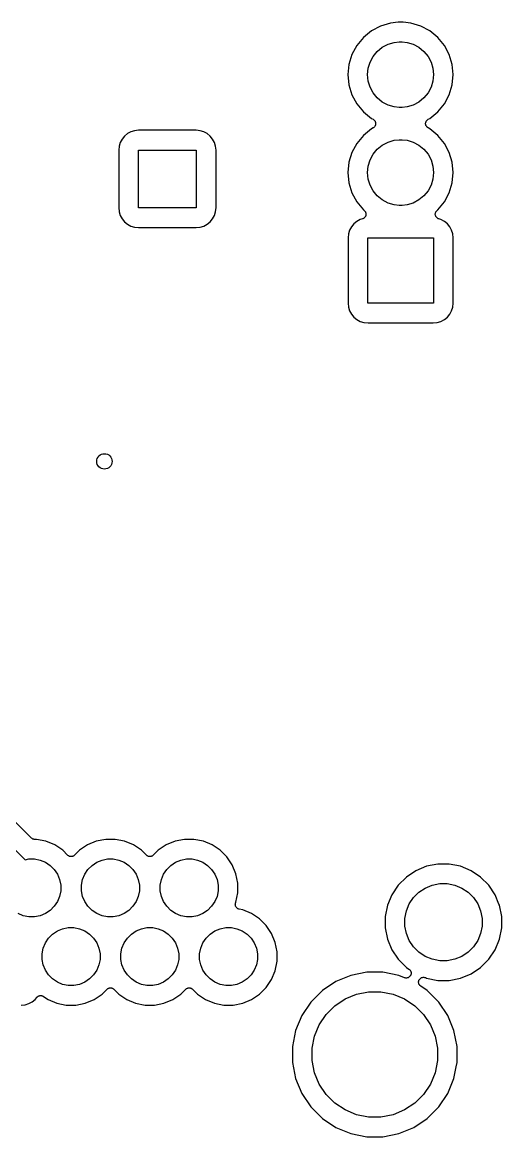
# Model space of a CAD drawing. Extents: x 1.72 to 9.76, y -6.3 to -1.2.
# Drawn here: x 3.734 to 4.223, y -3.509 to -2.371 of the extents above; entities that cross this region are included whole.
import ezdxf

# ---------------------------------------------------------------- set-up
doc = ezdxf.new("R2010")
doc.units = 0
doc.header["$MEASUREMENT"] = 0
doc.layers.add('BLACK', color=7, linetype='CONTINUOUS')

msp = doc.modelspace()

# ---------------------------------------------------------------- linework, layer by layer
at = {"layer": 'BLACK', "linetype": 'CONTINUOUS'}
for p, q in [((4.09944, -2.37467), (4.09015, -2.37963)), ((4.10952, -2.37161), (4.09944, -2.37467)), ((4.11737, -2.37084), (4.10952, -2.37161)), ((4.12263, -2.37084), (4.11737, -2.37084)), ((4.13048, -2.37161), (4.12263, -2.37084)), ((4.14056, -2.37467), (4.13048, -2.37161)), ((4.14985, -2.37963), (4.14056, -2.37467)), ((4.08201, -2.38631), (4.07533, -2.39445)), ((4.09015, -2.37963), (4.08201, -2.38631)), ((4.15799, -2.38631), (4.14985, -2.37963)), ((4.16466, -2.39444), (4.15799, -2.38631)), ((4.07533, -2.39445), (4.07037, -2.40374)), ((4.09204, -2.40562), (4.09622, -2.40052)), ((4.09622, -2.40052), (4.10132, -2.39634)), ((4.10132, -2.39634), (4.10713, -2.39323)), ((4.10713, -2.39323), (4.11344, -2.39132)), ((4.11344, -2.39132), (4.11836, -2.39084)), ((4.11836, -2.39084), (4.12164, -2.39084)), ((4.12164, -2.39084), (4.12656, -2.39132)), ((4.12656, -2.39132), (4.13287, -2.39323)), ((4.13287, -2.39323), (4.13868, -2.39634)), ((4.13868, -2.39634), (4.14378, -2.40052)), ((4.14378, -2.40052), (4.14796, -2.40562)), ((4.16467, -2.39445), (4.16466, -2.39444)), ((4.16466, -2.39444), (4.16466, -2.39444)), ((4.16963, -2.40374), (4.16467, -2.39445)), ((4.07037, -2.40374), (4.06731, -2.41382)), ((4.08702, -2.41774), (4.08893, -2.41143)), ((4.08893, -2.41143), (4.09204, -2.40562)), ((4.14796, -2.40562), (4.15107, -2.41143)), ((4.15107, -2.41143), (4.15298, -2.41774)), ((4.17269, -2.41382), (4.16963, -2.40374)), ((4.06731, -2.41382), (4.06628, -2.4243)), ((4.08637, -2.4243), (4.08702, -2.41774)), ((4.15298, -2.41774), (4.15363, -2.4243)), ((4.17372, -2.4243), (4.17269, -2.41382)), ((4.06628, -2.4243), (4.06731, -2.43478)), ((4.06731, -2.43478), (4.07037, -2.44486)), ((4.08702, -2.43086), (4.08637, -2.4243)), ((4.08893, -2.43717), (4.08702, -2.43086)), ((4.15298, -2.43086), (4.15107, -2.43717)), ((4.15363, -2.4243), (4.15298, -2.43086)), ((4.16963, -2.44486), (4.17269, -2.43478)), ((4.17269, -2.43478), (4.17372, -2.4243)), ((4.07037, -2.44486), (4.07533, -2.45415)), ((4.09204, -2.44298), (4.08893, -2.43717)), ((4.09622, -2.44808), (4.09204, -2.44298)), ((4.14796, -2.44298), (4.14378, -2.44808)), ((4.15107, -2.43717), (4.14796, -2.44298)), ((4.16467, -2.45415), (4.16963, -2.44486)), ((4.07533, -2.45415), (4.08201, -2.46229)), ((4.10132, -2.45226), (4.09622, -2.44808)), ((4.10713, -2.45537), (4.10132, -2.45226)), ((4.11344, -2.45728), (4.10713, -2.45537)), ((4.11836, -2.45776), (4.11344, -2.45728)), ((4.12164, -2.45776), (4.11836, -2.45776)), ((4.12656, -2.45728), (4.12164, -2.45776)), ((4.13287, -2.45537), (4.12656, -2.45728)), ((4.13868, -2.45226), (4.13287, -2.45537)), ((4.14378, -2.44808), (4.13868, -2.45226)), ((4.15799, -2.46229), (4.16467, -2.45415)), ((4.08201, -2.46229), (4.09015, -2.46897)), ((4.09015, -2.46897), (4.09188, -2.46989)), ((4.14812, -2.46989), (4.14985, -2.46897)), ((4.14985, -2.46897), (4.15799, -2.46229)), ((4.09015, -2.47963), (4.08201, -2.48631)), ((4.09188, -2.47871), (4.09015, -2.47963)), ((4.09188, -2.46989), (4.09192, -2.46991)), ((4.09227, -2.47845), (4.09188, -2.47871)), ((4.09192, -2.46991), (4.09192, -2.46991)), ((4.09192, -2.46991), (4.09192, -2.46991)), ((4.09192, -2.46991), (4.09194, -2.46992)), ((4.09194, -2.46992), (4.09233, -2.47019)), ((4.09267, -2.47818), (4.09227, -2.47845)), ((4.09233, -2.47019), (4.09272, -2.47046)), ((4.09268, -2.47817), (4.09267, -2.47818)), ((4.09269, -2.47817), (4.09268, -2.47817)), ((4.09303, -2.47783), (4.09269, -2.47817)), ((4.09272, -2.47046), (4.09273, -2.47047)), ((4.09273, -2.47047), (4.09274, -2.47048)), ((4.09274, -2.47048), (4.09308, -2.47082)), ((4.09336, -2.4775), (4.09303, -2.47783)), ((4.09308, -2.47082), (4.09341, -2.47116)), ((4.09337, -2.47749), (4.09336, -2.4775)), ((4.09338, -2.47748), (4.09337, -2.47749)), ((4.09365, -2.47708), (4.09338, -2.47748)), ((4.09341, -2.47116), (4.09342, -2.47117)), ((4.09342, -2.47117), (4.09342, -2.47118)), ((4.09342, -2.47118), (4.09368, -2.47157)), ((4.09391, -2.47669), (4.09365, -2.47708)), ((4.09368, -2.47157), (4.09395, -2.47197)), ((4.09392, -2.47668), (4.09391, -2.47669)), ((4.09411, -2.47623), (4.09392, -2.47667)), ((4.09392, -2.47667), (4.09392, -2.47668)), ((4.09395, -2.47197), (4.09395, -2.47198)), ((4.09395, -2.47198), (4.09396, -2.47199)), ((4.09396, -2.47199), (4.09413, -2.47243)), ((4.09429, -2.47579), (4.09411, -2.47623)), ((4.09413, -2.47243), (4.09431, -2.47288)), ((4.0943, -2.47577), (4.09429, -2.47578)), ((4.09429, -2.47578), (4.09429, -2.47579)), ((4.09439, -2.4753), (4.0943, -2.47577)), ((4.09431, -2.47288), (4.09431, -2.47289)), ((4.09431, -2.47289), (4.09432, -2.4729)), ((4.09432, -2.4729), (4.09441, -2.47337)), ((4.09449, -2.47483), (4.09439, -2.4753)), ((4.09441, -2.47337), (4.0945, -2.47384)), ((4.0945, -2.47433), (4.09449, -2.47481)), ((4.09449, -2.47481), (4.09449, -2.47482)), ((4.09449, -2.47482), (4.09449, -2.47483)), ((4.0945, -2.47384), (4.0945, -2.47385)), ((4.0945, -2.47385), (4.0945, -2.47386)), ((4.0945, -2.47386), (4.0945, -2.47433)), ((4.1455, -2.47427), (4.14551, -2.47379)), ((4.1455, -2.47474), (4.1455, -2.47427)), ((4.1455, -2.47475), (4.1455, -2.47474)), ((4.1455, -2.47476), (4.1455, -2.47475)), ((4.14559, -2.47523), (4.1455, -2.47476)), ((4.14551, -2.47377), (4.14561, -2.4733)), ((4.14551, -2.47378), (4.14551, -2.47377)), ((4.14551, -2.47379), (4.14551, -2.47378)), ((4.14568, -2.4757), (4.14559, -2.47523)), ((4.14561, -2.4733), (4.1457, -2.47283)), ((4.14569, -2.47571), (4.14568, -2.4757)), ((4.14569, -2.47572), (4.14569, -2.47571)), ((4.14587, -2.47616), (4.14569, -2.47572)), ((4.1457, -2.47283), (4.14571, -2.47282)), ((4.14571, -2.47281), (4.14589, -2.47237)), ((4.14571, -2.47282), (4.14571, -2.47281)), ((4.14604, -2.47661), (4.14587, -2.47616)), ((4.14589, -2.47237), (4.14608, -2.47193)), ((4.14605, -2.47662), (4.14604, -2.47661)), ((4.14605, -2.47663), (4.14605, -2.47662)), ((4.14632, -2.47702), (4.14605, -2.47663)), ((4.14608, -2.47192), (4.14609, -2.47191)), ((4.14608, -2.47193), (4.14608, -2.47192)), ((4.14609, -2.47191), (4.14635, -2.47152)), ((4.14658, -2.47742), (4.14632, -2.47702)), ((4.14635, -2.47152), (4.14662, -2.47112)), ((4.14658, -2.47743), (4.14658, -2.47742)), ((4.14659, -2.47744), (4.14658, -2.47743)), ((4.14692, -2.47778), (4.14659, -2.47744)), ((4.14662, -2.47112), (4.14663, -2.47111)), ((4.14663, -2.47111), (4.14664, -2.4711)), ((4.14664, -2.4711), (4.14698, -2.47077)), ((4.14726, -2.47812), (4.14692, -2.47778)), ((4.14698, -2.47077), (4.14731, -2.47043)), ((4.14727, -2.47813), (4.14726, -2.47812)), ((4.14728, -2.47814), (4.14727, -2.47813)), ((4.14766, -2.4784), (4.14728, -2.47814)), ((4.14731, -2.47043), (4.14732, -2.47043)), ((4.14732, -2.47043), (4.14733, -2.47042)), ((4.14733, -2.47042), (4.14773, -2.47015)), ((4.14806, -2.47868), (4.14766, -2.4784)), ((4.14773, -2.47015), (4.14812, -2.46989)), ((4.14808, -2.47869), (4.14806, -2.47868)), ((4.14812, -2.47871), (4.14808, -2.47869)), ((4.14808, -2.47869), (4.14808, -2.47869)), ((4.14808, -2.47869), (4.14808, -2.47869)), ((4.14985, -2.47963), (4.14812, -2.47871)), ((4.15799, -2.48631), (4.14985, -2.47963)), ((3.83576, -2.49011), (3.83391, -2.49358)), ((3.83826, -2.48706), (3.83576, -2.49011)), ((3.84131, -2.48456), (3.83826, -2.48706)), ((3.84478, -2.48271), (3.84131, -2.48456)), ((3.84855, -2.48156), (3.84478, -2.48271)), ((3.85272, -2.48115), (3.84855, -2.48156)), ((3.91128, -2.48115), (3.85272, -2.48115)), ((3.91545, -2.48156), (3.91128, -2.48115)), ((3.91922, -2.48271), (3.91545, -2.48156)), ((3.92269, -2.48456), (3.91922, -2.48271)), ((3.92574, -2.48706), (3.92269, -2.48456)), ((3.92824, -2.49011), (3.92574, -2.48706)), ((3.93009, -2.49358), (3.92824, -2.49011)), ((4.08201, -2.48631), (4.07533, -2.49445)), ((4.10713, -2.49323), (4.11344, -2.49132)), ((4.11344, -2.49132), (4.11836, -2.49084)), ((4.11836, -2.49084), (4.12164, -2.49084)), ((4.12164, -2.49084), (4.12656, -2.49132)), ((4.12656, -2.49132), (4.13287, -2.49323)), ((4.16467, -2.49445), (4.15799, -2.48631)), ((3.83276, -2.49735), (3.83235, -2.50152)), ((3.83235, -2.50152), (3.83235, -2.56008)), ((3.83391, -2.49358), (3.83276, -2.49735)), ((3.85247, -2.56033), (3.85247, -2.50127)), ((3.85247, -2.50127), (3.91153, -2.50127)), ((3.91153, -2.50127), (3.91153, -2.56033)), ((3.93124, -2.49735), (3.93009, -2.49358)), ((3.93165, -2.50152), (3.93124, -2.49735)), ((3.93165, -2.56008), (3.93165, -2.50152)), ((4.07533, -2.49445), (4.07037, -2.50374)), ((4.09204, -2.50562), (4.09622, -2.50052)), ((4.09622, -2.50052), (4.10132, -2.49634)), ((4.10132, -2.49634), (4.10713, -2.49323)), ((4.13287, -2.49323), (4.13868, -2.49634)), ((4.13868, -2.49634), (4.14378, -2.50052)), ((4.14378, -2.50052), (4.14796, -2.50562)), ((4.16963, -2.50374), (4.16467, -2.49445)), ((4.06731, -2.51382), (4.06628, -2.5243)), ((4.07037, -2.50374), (4.06731, -2.51382)), ((4.08702, -2.51774), (4.08893, -2.51143)), ((4.08893, -2.51143), (4.09204, -2.50562)), ((4.14796, -2.50562), (4.15107, -2.51143)), ((4.15107, -2.51143), (4.15298, -2.51774)), ((4.17269, -2.51382), (4.16963, -2.50374)), ((4.17372, -2.5243), (4.17269, -2.51382)), ((4.06628, -2.5243), (4.06731, -2.53478)), ((4.08637, -2.5243), (4.08702, -2.51774)), ((4.08702, -2.53086), (4.08637, -2.5243)), ((4.15298, -2.51774), (4.15363, -2.5243)), ((4.15363, -2.5243), (4.15298, -2.53086)), ((4.17269, -2.53478), (4.17372, -2.5243)), ((4.06731, -2.53478), (4.07037, -2.54486)), ((4.08893, -2.53717), (4.08702, -2.53086)), ((4.09204, -2.54298), (4.08893, -2.53717)), ((4.15107, -2.53717), (4.14796, -2.54298)), ((4.15298, -2.53086), (4.15107, -2.53717)), ((4.16963, -2.54486), (4.17269, -2.53478)), ((4.07037, -2.54486), (4.07533, -2.55415)), ((4.09622, -2.54808), (4.09204, -2.54298)), ((4.10132, -2.55226), (4.09622, -2.54808)), ((4.14378, -2.54808), (4.13868, -2.55226)), ((4.14796, -2.54298), (4.14378, -2.54808)), ((4.16467, -2.55415), (4.16963, -2.54486)), ((3.83235, -2.56008), (3.83276, -2.56425)), ((3.91153, -2.56033), (3.85247, -2.56033)), ((3.93124, -2.56425), (3.93165, -2.56008)), ((4.07533, -2.55415), (4.08201, -2.56229)), ((4.10713, -2.55537), (4.10132, -2.55226)), ((4.11344, -2.55728), (4.10713, -2.55537)), ((4.11836, -2.55776), (4.11344, -2.55728)), ((4.12164, -2.55776), (4.11836, -2.55776)), ((4.12656, -2.55728), (4.12164, -2.55776)), ((4.13287, -2.55537), (4.12656, -2.55728)), ((4.13868, -2.55226), (4.13287, -2.55537)), ((4.15799, -2.56229), (4.16467, -2.55415)), ((3.83276, -2.56425), (3.83391, -2.56802)), ((3.83391, -2.56802), (3.83576, -2.57149)), ((3.83576, -2.57149), (3.83826, -2.57454)), ((3.92574, -2.57454), (3.92824, -2.57149)), ((3.92824, -2.57149), (3.93009, -2.56802)), ((3.93009, -2.56802), (3.93124, -2.56425)), ((4.08108, -2.57159), (4.07884, -2.57227)), ((4.08153, -2.57141), (4.08108, -2.57159)), ((4.08197, -2.57123), (4.08153, -2.57141)), ((4.08198, -2.57122), (4.08197, -2.57123)), ((4.08199, -2.57122), (4.08198, -2.57122)), ((4.08238, -2.57095), (4.08199, -2.57122)), ((4.08201, -2.56229), (4.08281, -2.56294)), ((4.08278, -2.57069), (4.08238, -2.57095)), ((4.08279, -2.57068), (4.08278, -2.57069)), ((4.0828, -2.57067), (4.08279, -2.57068)), ((4.08314, -2.57034), (4.0828, -2.57067)), ((4.08281, -2.56294), (4.08284, -2.56297)), ((4.08284, -2.56297), (4.08284, -2.56297)), ((4.08284, -2.56297), (4.08284, -2.56297)), ((4.08284, -2.56297), (4.08286, -2.56298)), ((4.08286, -2.56298), (4.08319, -2.56333)), ((4.08348, -2.57), (4.08314, -2.57034)), ((4.08319, -2.56333), (4.08353, -2.56367)), ((4.08349, -2.56999), (4.08348, -2.56999)), ((4.08348, -2.56999), (4.08348, -2.57)), ((4.08376, -2.56959), (4.08349, -2.56999)), ((4.08353, -2.56367), (4.08353, -2.56368)), ((4.08353, -2.56368), (4.08354, -2.56368)), ((4.08354, -2.56368), (4.0838, -2.56409)), ((4.08402, -2.5692), (4.08376, -2.56959)), ((4.0838, -2.56409), (4.08406, -2.56448)), ((4.08403, -2.56919), (4.08402, -2.5692)), ((4.08422, -2.56873), (4.08403, -2.56918)), ((4.08403, -2.56918), (4.08403, -2.56919)), ((4.08406, -2.56448), (4.08407, -2.56449)), ((4.08407, -2.56449), (4.08407, -2.5645)), ((4.08407, -2.5645), (4.08425, -2.56494)), ((4.08441, -2.5683), (4.08422, -2.56873)), ((4.08425, -2.56494), (4.08443, -2.56539)), ((4.08451, -2.5678), (4.08441, -2.56828)), ((4.08441, -2.56828), (4.08441, -2.56829)), ((4.08441, -2.56829), (4.08441, -2.5683)), ((4.08443, -2.56539), (4.08443, -2.5654)), ((4.08443, -2.5654), (4.08443, -2.56541)), ((4.08443, -2.56541), (4.08452, -2.56587)), ((4.0846, -2.56734), (4.08451, -2.5678)), ((4.08452, -2.56587), (4.08461, -2.56634)), ((4.08461, -2.56732), (4.0846, -2.56733)), ((4.0846, -2.56733), (4.0846, -2.56734)), ((4.08461, -2.56634), (4.08461, -2.56636)), ((4.08461, -2.56636), (4.08461, -2.56637)), ((4.08461, -2.56637), (4.08461, -2.56684)), ((4.08461, -2.56684), (4.08461, -2.56732)), ((4.15539, -2.56628), (4.15549, -2.56581)), ((4.15539, -2.56629), (4.15539, -2.56628)), ((4.15539, -2.5663), (4.15539, -2.56629)), ((4.15539, -2.56678), (4.15539, -2.5663)), ((4.15539, -2.56725), (4.15539, -2.56678)), ((4.15539, -2.56726), (4.15539, -2.56725)), ((4.15539, -2.56727), (4.15539, -2.56726)), ((4.15548, -2.56774), (4.15539, -2.56727)), ((4.15557, -2.56821), (4.15548, -2.56774)), ((4.15549, -2.56581), (4.15559, -2.56534)), ((4.15557, -2.56822), (4.15557, -2.56821)), ((4.15557, -2.56823), (4.15557, -2.56822)), ((4.15575, -2.56867), (4.15557, -2.56823)), ((4.15559, -2.56532), (4.15578, -2.56488)), ((4.15559, -2.56533), (4.15559, -2.56532)), ((4.15559, -2.56534), (4.15559, -2.56533)), ((4.15593, -2.56911), (4.15575, -2.56867)), ((4.15578, -2.56488), (4.15596, -2.56444)), ((4.15594, -2.56912), (4.15593, -2.56911)), ((4.15594, -2.56913), (4.15594, -2.56912)), ((4.1562, -2.56953), (4.15594, -2.56913)), ((4.15596, -2.56444), (4.15597, -2.56443)), ((4.15597, -2.56442), (4.15624, -2.56402)), ((4.15597, -2.56443), (4.15597, -2.56442)), ((4.15647, -2.56993), (4.1562, -2.56953)), ((4.15624, -2.56402), (4.1565, -2.56363)), ((4.15647, -2.56994), (4.15647, -2.56993)), ((4.15648, -2.56995), (4.15647, -2.56994)), ((4.15681, -2.57028), (4.15648, -2.56995)), ((4.1565, -2.56363), (4.15651, -2.56362)), ((4.15651, -2.56362), (4.15652, -2.56361)), ((4.15652, -2.56361), (4.15686, -2.56327)), ((4.15715, -2.57063), (4.15681, -2.57028)), ((4.15686, -2.56327), (4.15719, -2.56294)), ((4.15716, -2.57064), (4.15715, -2.57063)), ((4.15755, -2.57091), (4.15716, -2.57064)), ((4.15716, -2.57064), (4.15716, -2.57064)), ((4.15719, -2.56294), (4.15799, -2.56229)), ((4.15795, -2.57118), (4.15755, -2.57091)), ((4.15796, -2.57119), (4.15795, -2.57118)), ((4.15797, -2.57119), (4.15796, -2.57119)), ((4.1584, -2.57138), (4.15797, -2.57119)), ((4.15885, -2.57157), (4.1584, -2.57138)), ((4.15887, -2.57157), (4.15885, -2.57157)), ((4.15892, -2.57159), (4.15887, -2.57157)), ((4.15887, -2.57157), (4.15887, -2.57157)), ((4.15887, -2.57157), (4.15887, -2.57157)), ((4.16116, -2.57227), (4.15892, -2.57159)), ((3.83826, -2.57454), (3.84131, -2.57704)), ((3.84131, -2.57704), (3.84478, -2.57889)), ((3.84478, -2.57889), (3.84855, -2.58004)), ((3.84855, -2.58004), (3.85272, -2.58045)), ((3.85272, -2.58045), (3.91128, -2.58045)), ((3.91128, -2.58045), (3.91545, -2.58004)), ((3.91545, -2.58004), (3.91922, -2.57889)), ((3.91922, -2.57889), (3.92269, -2.57704)), ((3.92269, -2.57704), (3.92574, -2.57454)), ((4.06983, -2.57967), (4.06797, -2.58314)), ((4.07232, -2.57662), (4.06983, -2.57967)), ((4.07537, -2.57413), (4.07232, -2.57662)), ((4.07884, -2.57227), (4.07537, -2.57413)), ((4.16463, -2.57413), (4.16116, -2.57227)), ((4.16768, -2.57662), (4.16463, -2.57413)), ((4.17017, -2.57967), (4.16768, -2.57662)), ((4.17203, -2.58314), (4.17017, -2.57967)), ((4.06682, -2.58691), (4.06641, -2.59108)), ((4.06641, -2.59108), (4.06641, -2.65752)), ((4.06797, -2.58314), (4.06682, -2.58691)), ((4.08654, -2.65776), (4.08654, -2.59084)), ((4.08654, -2.59084), (4.15346, -2.59084)), ((4.15346, -2.59084), (4.15346, -2.65776)), ((4.17318, -2.58691), (4.17203, -2.58314)), ((4.17359, -2.59108), (4.17318, -2.58691)), ((4.17359, -2.65752), (4.17359, -2.59108)), ((4.06641, -2.65752), (4.06682, -2.66169)), ((4.06682, -2.66169), (4.06797, -2.66546)), ((4.15346, -2.65776), (4.08654, -2.65776)), ((4.17203, -2.66546), (4.17318, -2.66169)), ((4.17318, -2.66169), (4.17359, -2.65752)), ((4.06797, -2.66546), (4.06983, -2.66893)), ((4.06983, -2.66893), (4.07232, -2.67198)), ((4.07232, -2.67198), (4.07537, -2.67447)), ((4.16463, -2.67447), (4.16768, -2.67198)), ((4.16768, -2.67198), (4.17017, -2.66893)), ((4.17017, -2.66893), (4.17203, -2.66546)), ((4.07537, -2.67447), (4.07884, -2.67633)), ((4.07884, -2.67633), (4.08261, -2.67748)), ((4.08261, -2.67748), (4.08678, -2.67789)), ((4.08678, -2.67789), (4.15322, -2.67789)), ((4.15322, -2.67789), (4.15739, -2.67748)), ((4.15739, -2.67748), (4.16116, -2.67633)), ((4.16116, -2.67633), (4.16463, -2.67447)), ((3.74322, -3.20373), (3.66693, -3.12744)), ((3.65192, -3.14071), (3.73712, -3.22592)), ((3.74358, -3.20402), (3.74322, -3.20373)), ((3.74393, -3.20432), (3.74358, -3.20402)), ((3.74395, -3.20433), (3.74393, -3.20432)), ((3.74397, -3.20435), (3.74395, -3.20433)), ((3.74438, -3.20457), (3.74397, -3.20435)), ((3.74479, -3.20479), (3.74438, -3.20457)), ((3.74481, -3.2048), (3.74479, -3.20479)), ((3.74483, -3.20481), (3.74481, -3.2048)), ((3.74528, -3.20494), (3.74483, -3.20481)), ((3.74572, -3.20508), (3.74528, -3.20494)), ((3.74574, -3.20509), (3.74572, -3.20508)), ((3.74577, -3.2051), (3.74574, -3.20509)), ((3.74623, -3.20514), (3.74577, -3.2051)), ((3.74669, -3.20519), (3.74623, -3.20514)), ((3.74674, -3.20519), (3.74669, -3.20519)), ((3.74676, -3.20519), (3.74674, -3.20519)), ((3.74674, -3.20519), (3.74674, -3.20519)), ((3.74674, -3.20519), (3.74674, -3.20519)), ((3.74854, -3.20519), (3.74676, -3.20519)), ((3.7581, -3.2071), (3.74854, -3.20519)), ((3.76712, -3.21083), (3.7581, -3.2071)), ((3.80953, -3.2071), (3.80051, -3.21083)), ((3.81909, -3.20519), (3.80953, -3.2071)), ((3.82885, -3.20519), (3.81909, -3.20519)), ((3.83842, -3.2071), (3.82885, -3.20519)), ((3.84743, -3.21083), (3.83842, -3.2071)), ((3.88984, -3.2071), (3.88083, -3.21083)), ((3.89941, -3.20519), (3.88984, -3.2071)), ((3.90917, -3.20519), (3.89941, -3.20519)), ((3.91873, -3.2071), (3.90917, -3.20519)), ((3.92775, -3.21083), (3.91873, -3.2071)), ((3.77523, -3.21625), (3.76712, -3.21083)), ((3.78028, -3.2213), (3.77523, -3.21625)), ((3.7924, -3.21625), (3.78735, -3.2213)), ((3.80051, -3.21083), (3.7924, -3.21625)), ((3.85554, -3.21625), (3.84743, -3.21083)), ((3.86059, -3.2213), (3.85554, -3.21625)), ((3.87272, -3.21625), (3.86767, -3.2213)), ((3.88083, -3.21083), (3.87272, -3.21625)), ((3.93586, -3.21625), (3.92775, -3.21083)), ((3.94276, -3.22315), (3.93586, -3.21625)), ((3.73712, -3.22592), (3.74075, -3.22519)), ((3.74075, -3.22519), (3.74657, -3.22519)), ((3.74657, -3.22519), (3.75227, -3.22633)), ((3.75227, -3.22633), (3.75764, -3.22855)), ((3.75764, -3.22855), (3.76248, -3.23179)), ((3.78064, -3.2216), (3.78028, -3.2213)), ((3.781, -3.2219), (3.78064, -3.2216)), ((3.78102, -3.22191), (3.781, -3.2219)), ((3.78103, -3.22192), (3.78102, -3.22191)), ((3.78145, -3.22214), (3.78103, -3.22192)), ((3.78186, -3.22237), (3.78145, -3.22214)), ((3.78188, -3.22237), (3.78186, -3.22237)), ((3.78189, -3.22238), (3.78188, -3.22237)), ((3.78234, -3.22252), (3.78189, -3.22238)), ((3.78279, -3.22266), (3.78234, -3.22252)), ((3.78281, -3.22266), (3.78279, -3.22266)), ((3.78283, -3.22267), (3.78281, -3.22266)), ((3.78329, -3.22271), (3.78283, -3.22267)), ((3.78376, -3.22276), (3.78329, -3.22271)), ((3.78378, -3.22276), (3.78376, -3.22276)), ((3.7838, -3.22277), (3.78378, -3.22276)), ((3.78426, -3.22272), (3.7838, -3.22277)), ((3.78473, -3.22268), (3.78426, -3.22272)), ((3.78475, -3.22267), (3.78473, -3.22268)), ((3.78477, -3.22267), (3.78475, -3.22267)), ((3.78522, -3.22254), (3.78477, -3.22267)), ((3.78567, -3.22241), (3.78522, -3.22254)), ((3.78569, -3.2224), (3.78567, -3.22241)), ((3.7857, -3.22239), (3.78569, -3.2224)), ((3.78612, -3.22218), (3.7857, -3.22239)), ((3.78654, -3.22196), (3.78612, -3.22218)), ((3.78655, -3.22195), (3.78654, -3.22196)), ((3.78657, -3.22194), (3.78655, -3.22195)), ((3.78693, -3.22165), (3.78657, -3.22194)), ((3.7873, -3.22135), (3.78693, -3.22165)), ((3.78733, -3.22133), (3.7873, -3.22135)), ((3.78735, -3.2213), (3.78733, -3.22132)), ((3.78733, -3.22132), (3.78733, -3.22133)), ((3.78733, -3.22133), (3.78733, -3.22133)), ((3.80515, -3.23179), (3.80999, -3.22855)), ((3.80999, -3.22855), (3.81536, -3.22633)), ((3.81536, -3.22633), (3.82106, -3.22519)), ((3.82106, -3.22519), (3.82688, -3.22519)), ((3.82688, -3.22519), (3.83259, -3.22633)), ((3.83259, -3.22633), (3.83796, -3.22855)), ((3.83796, -3.22855), (3.8428, -3.23179)), ((3.86096, -3.2216), (3.86059, -3.2213)), ((3.86132, -3.2219), (3.86096, -3.2216)), ((3.86133, -3.22191), (3.86132, -3.2219)), ((3.86135, -3.22192), (3.86133, -3.22191)), ((3.86176, -3.22214), (3.86135, -3.22192)), ((3.86218, -3.22237), (3.86176, -3.22214)), ((3.86219, -3.22237), (3.86218, -3.22237)), ((3.86221, -3.22238), (3.86219, -3.22237)), ((3.86266, -3.22252), (3.86221, -3.22238)), ((3.86311, -3.22266), (3.86266, -3.22252)), ((3.86312, -3.22266), (3.86311, -3.22266)), ((3.86314, -3.22267), (3.86312, -3.22266)), ((3.86361, -3.22271), (3.86314, -3.22267)), ((3.86408, -3.22276), (3.86361, -3.22271)), ((3.8641, -3.22276), (3.86408, -3.22276)), ((3.86411, -3.22277), (3.8641, -3.22276)), ((3.86458, -3.22272), (3.86411, -3.22277)), ((3.86505, -3.22268), (3.86458, -3.22272)), ((3.86507, -3.22267), (3.86505, -3.22268)), ((3.86508, -3.22267), (3.86507, -3.22267)), ((3.86553, -3.22254), (3.86508, -3.22267)), ((3.86599, -3.22241), (3.86553, -3.22254)), ((3.866, -3.2224), (3.86599, -3.22241)), ((3.86602, -3.22239), (3.866, -3.2224)), ((3.86643, -3.22218), (3.86602, -3.22239)), ((3.86685, -3.22196), (3.86643, -3.22218)), ((3.86687, -3.22195), (3.86685, -3.22196)), ((3.86688, -3.22194), (3.86687, -3.22195)), ((3.86725, -3.22165), (3.86688, -3.22194)), ((3.86762, -3.22135), (3.86725, -3.22165)), ((3.86764, -3.22133), (3.86762, -3.22135)), ((3.86767, -3.2213), (3.86764, -3.22132)), ((3.86764, -3.22132), (3.86764, -3.22133)), ((3.86764, -3.22133), (3.86764, -3.22133)), ((3.88546, -3.23179), (3.8903, -3.22855)), ((3.8903, -3.22855), (3.89567, -3.22633)), ((3.89567, -3.22633), (3.90138, -3.22519)), ((3.90138, -3.22519), (3.9072, -3.22519)), ((3.9072, -3.22519), (3.9129, -3.22633)), ((3.9129, -3.22633), (3.91827, -3.22855)), ((3.91827, -3.22855), (3.92311, -3.23179)), ((3.94818, -3.23126), (3.94276, -3.22315)), ((3.95191, -3.24027), (3.94818, -3.23126)), ((4.15789, -3.23039), (4.14642, -3.23267)), ((4.16958, -3.23039), (4.15789, -3.23039)), ((4.18105, -3.23267), (4.16958, -3.23039)), ((3.76248, -3.23179), (3.76659, -3.2359)), ((3.76659, -3.2359), (3.76982, -3.24073)), ((3.76982, -3.24073), (3.77205, -3.24611)), ((3.79558, -3.24611), (3.79781, -3.24073)), ((3.79781, -3.24073), (3.80104, -3.2359)), ((3.80104, -3.2359), (3.80515, -3.23179)), ((3.8428, -3.23179), (3.84691, -3.2359)), ((3.84691, -3.2359), (3.85014, -3.24073)), ((3.85014, -3.24073), (3.85237, -3.24611)), ((3.87589, -3.24611), (3.87812, -3.24073)), ((3.87812, -3.24073), (3.88135, -3.2359)), ((3.88135, -3.2359), (3.88546, -3.23179)), ((3.92311, -3.23179), (3.92722, -3.2359)), ((3.92722, -3.2359), (3.93045, -3.24073)), ((3.93045, -3.24073), (3.93268, -3.24611)), ((3.95381, -3.24984), (3.95191, -3.24027)), ((4.13561, -3.23715), (4.12589, -3.24364)), ((4.14642, -3.23267), (4.13561, -3.23715)), ((4.19186, -3.23715), (4.18105, -3.23267)), ((4.20158, -3.24364), (4.19186, -3.23715)), ((3.77205, -3.24611), (3.77319, -3.25181)), ((3.77319, -3.25181), (3.77319, -3.25763)), ((3.79444, -3.25181), (3.79558, -3.24611)), ((3.79444, -3.25763), (3.79444, -3.25181)), ((3.85237, -3.24611), (3.8535, -3.25181)), ((3.8535, -3.25181), (3.8535, -3.25763)), ((3.87476, -3.25181), (3.87589, -3.24611)), ((3.87476, -3.25763), (3.87476, -3.25181)), ((3.93268, -3.24611), (3.93381, -3.25181)), ((3.93381, -3.25181), (3.93381, -3.25763)), ((3.95381, -3.2596), (3.95381, -3.24984)), ((4.11762, -3.25191), (4.11112, -3.26164)), ((4.12589, -3.24364), (4.11762, -3.25191)), ((4.14509, -3.25487), (4.15225, -3.2519)), ((4.15225, -3.2519), (4.15986, -3.25039)), ((4.15986, -3.25039), (4.16761, -3.25039)), ((4.16761, -3.25039), (4.17522, -3.2519)), ((4.17522, -3.2519), (4.18238, -3.25487)), ((4.20985, -3.25191), (4.20158, -3.24364)), ((4.21635, -3.26164), (4.20985, -3.25191)), ((3.77205, -3.26333), (3.76982, -3.26871)), ((3.77319, -3.25763), (3.77205, -3.26333)), ((3.79558, -3.26333), (3.79444, -3.25763)), ((3.79781, -3.26871), (3.79558, -3.26333)), ((3.85237, -3.26333), (3.85014, -3.26871)), ((3.8535, -3.25763), (3.85237, -3.26333)), ((3.87589, -3.26333), (3.87476, -3.25763)), ((3.87812, -3.26871), (3.87589, -3.26333)), ((3.93268, -3.26333), (3.93045, -3.26871)), ((3.93381, -3.25763), (3.93268, -3.26333)), ((3.95191, -3.26917), (3.95381, -3.2596)), ((4.11112, -3.26164), (4.10665, -3.27244)), ((4.12885, -3.27111), (4.13316, -3.26466)), ((4.13316, -3.26466), (4.13864, -3.25918)), ((4.13864, -3.25918), (4.14509, -3.25487)), ((4.18238, -3.25487), (4.18883, -3.25918)), ((4.18883, -3.25918), (4.19432, -3.26466)), ((4.19432, -3.26466), (4.19863, -3.27111)), ((4.22031, -3.2712), (4.21635, -3.26164)), ((3.76659, -3.27354), (3.76248, -3.27766)), ((3.76982, -3.26871), (3.76659, -3.27354)), ((3.80104, -3.27354), (3.79781, -3.26871)), ((3.80515, -3.27766), (3.80104, -3.27354)), ((3.84691, -3.27354), (3.8428, -3.27766)), ((3.85014, -3.26871), (3.84691, -3.27354)), ((3.88135, -3.27354), (3.87812, -3.26871)), ((3.88546, -3.27766), (3.88135, -3.27354)), ((3.92722, -3.27354), (3.92311, -3.27766)), ((3.93045, -3.26871), (3.92722, -3.27354)), ((3.95133, -3.27153), (3.95138, -3.27106)), ((3.95133, -3.27154), (3.95133, -3.27153)), ((3.95133, -3.27156), (3.95133, -3.27154)), ((3.95137, -3.27203), (3.95133, -3.27156)), ((3.95142, -3.2725), (3.95137, -3.27203)), ((3.95138, -3.27106), (3.95143, -3.27059)), ((3.95142, -3.27252), (3.95142, -3.2725)), ((3.95142, -3.27253), (3.95142, -3.27252)), ((3.95156, -3.27298), (3.95142, -3.27253)), ((3.95143, -3.27056), (3.95157, -3.27011)), ((3.95143, -3.27057), (3.95143, -3.27056)), ((3.95143, -3.27059), (3.95143, -3.27057)), ((3.95169, -3.27344), (3.95156, -3.27298)), ((3.95157, -3.27011), (3.95171, -3.26965)), ((3.9517, -3.27345), (3.95169, -3.27344)), ((3.9517, -3.27347), (3.9517, -3.27345)), ((3.95192, -3.27388), (3.9517, -3.27347)), ((3.95171, -3.26965), (3.95191, -3.26917)), ((3.95214, -3.2743), (3.95192, -3.27388)), ((3.95215, -3.27431), (3.95214, -3.2743)), ((3.95216, -3.27433), (3.95215, -3.27431)), ((3.95246, -3.2747), (3.95216, -3.27433)), ((3.95275, -3.27506), (3.95246, -3.2747)), ((3.95277, -3.27507), (3.95275, -3.27506)), ((3.95278, -3.27509), (3.95277, -3.27507)), ((3.95314, -3.27539), (3.95278, -3.27509)), ((3.9535, -3.27569), (3.95314, -3.27539)), ((3.95351, -3.2757), (3.9535, -3.27569)), ((3.95353, -3.27571), (3.95351, -3.2757)), ((3.95394, -3.27593), (3.95353, -3.27571)), ((3.95436, -3.27616), (3.95394, -3.27593)), ((3.95437, -3.27617), (3.95436, -3.27616)), ((3.95438, -3.27617), (3.95437, -3.27617)), ((3.95483, -3.27631), (3.95438, -3.27617)), ((3.95529, -3.27646), (3.95483, -3.27631)), ((3.95531, -3.27646), (3.95529, -3.27646)), ((3.95532, -3.27646), (3.95531, -3.27646)), ((3.95535, -3.27647), (3.95532, -3.27646)), ((3.95532, -3.27646), (3.95532, -3.27646)), ((3.95889, -3.27718), (3.95535, -3.27647)), ((3.9679, -3.28091), (3.95889, -3.27718)), ((4.10665, -3.27244), (4.10437, -3.28391)), ((4.12588, -3.27828), (4.12885, -3.27111)), ((4.19863, -3.27111), (4.20159, -3.27828)), ((4.22082, -3.27244), (4.22031, -3.2712)), ((4.22031, -3.2712), (4.22031, -3.2712)), ((4.22311, -3.28391), (4.22082, -3.27244)), ((3.73504, -3.28311), (3.72967, -3.28089)), ((3.74075, -3.28425), (3.73504, -3.28311)), ((3.74657, -3.28425), (3.74075, -3.28425)), ((3.75227, -3.28311), (3.74657, -3.28425)), ((3.75764, -3.28089), (3.75227, -3.28311)), ((3.76248, -3.27766), (3.75764, -3.28089)), ((3.80999, -3.28089), (3.80515, -3.27766)), ((3.81536, -3.28311), (3.80999, -3.28089)), ((3.82106, -3.28425), (3.81536, -3.28311)), ((3.82688, -3.28425), (3.82106, -3.28425)), ((3.83259, -3.28311), (3.82688, -3.28425)), ((3.83796, -3.28089), (3.83259, -3.28311)), ((3.8428, -3.27766), (3.83796, -3.28089)), ((3.8903, -3.28089), (3.88546, -3.27766)), ((3.89567, -3.28311), (3.8903, -3.28089)), ((3.90138, -3.28425), (3.89567, -3.28311)), ((3.9072, -3.28425), (3.90138, -3.28425)), ((3.9129, -3.28311), (3.9072, -3.28425)), ((3.91827, -3.28089), (3.9129, -3.28311)), ((3.92311, -3.27766), (3.91827, -3.28089)), ((3.97602, -3.28633), (3.9679, -3.28091)), ((3.98292, -3.29323), (3.97602, -3.28633)), ((4.10437, -3.28391), (4.10437, -3.29561)), ((4.12437, -3.28588), (4.12588, -3.27828)), ((4.12437, -3.29364), (4.12437, -3.28588)), ((4.20159, -3.27828), (4.20311, -3.28588)), ((4.20311, -3.28588), (4.20311, -3.29364)), ((4.22311, -3.29561), (4.22311, -3.28391)), ((3.76499, -3.30186), (3.76983, -3.29863)), ((3.76983, -3.29863), (3.7752, -3.29641)), ((3.7752, -3.29641), (3.78091, -3.29527)), ((3.78091, -3.29527), (3.78672, -3.29527)), ((3.78672, -3.29527), (3.79243, -3.29641)), ((3.79243, -3.29641), (3.7978, -3.29863)), ((3.7978, -3.29863), (3.80264, -3.30186)), ((3.84531, -3.30186), (3.85014, -3.29863)), ((3.85014, -3.29863), (3.85552, -3.29641)), ((3.85552, -3.29641), (3.86122, -3.29527)), ((3.86122, -3.29527), (3.86704, -3.29527)), ((3.86704, -3.29527), (3.87274, -3.29641)), ((3.87274, -3.29641), (3.87812, -3.29863)), ((3.87812, -3.29863), (3.88295, -3.30186)), ((3.92562, -3.30186), (3.93046, -3.29863)), ((3.93046, -3.29863), (3.93583, -3.29641)), ((3.93583, -3.29641), (3.94154, -3.29527)), ((3.94154, -3.29527), (3.94735, -3.29527)), ((3.94735, -3.29527), (3.95306, -3.29641)), ((3.95306, -3.29641), (3.95843, -3.29863)), ((3.95843, -3.29863), (3.96327, -3.30186)), ((3.98834, -3.30134), (3.98292, -3.29323)), ((4.10437, -3.29561), (4.10665, -3.30708)), ((4.12588, -3.30124), (4.12437, -3.29364)), ((4.20311, -3.29364), (4.20159, -3.30124)), ((4.22082, -3.30708), (4.22311, -3.29561)), ((3.75542, -3.31619), (3.75765, -3.31081)), ((3.75765, -3.31081), (3.76088, -3.30598)), ((3.76088, -3.30598), (3.76499, -3.30186)), ((3.80264, -3.30186), (3.80675, -3.30598)), ((3.80675, -3.30598), (3.80998, -3.31081)), ((3.80998, -3.31081), (3.81221, -3.31619)), ((3.83574, -3.31619), (3.83796, -3.31081)), ((3.83796, -3.31081), (3.84119, -3.30598)), ((3.84119, -3.30598), (3.84531, -3.30186)), ((3.88295, -3.30186), (3.88707, -3.30598)), ((3.88707, -3.30598), (3.8903, -3.31081)), ((3.8903, -3.31081), (3.89252, -3.31619)), ((3.91605, -3.31619), (3.91828, -3.31081)), ((3.91828, -3.31081), (3.92151, -3.30598)), ((3.92151, -3.30598), (3.92562, -3.30186)), ((3.96327, -3.30186), (3.96738, -3.30598)), ((3.96738, -3.30598), (3.97061, -3.31081)), ((3.97061, -3.31081), (3.97284, -3.31619)), ((3.99207, -3.31035), (3.98834, -3.30134)), ((3.99397, -3.31992), (3.99207, -3.31035)), ((4.10665, -3.30708), (4.11112, -3.31788)), ((4.12885, -3.30841), (4.12588, -3.30124)), ((4.13316, -3.31486), (4.12885, -3.30841)), ((4.19863, -3.30841), (4.19432, -3.31486)), ((4.20159, -3.30124), (4.19863, -3.30841)), ((4.21635, -3.31788), (4.22082, -3.30708)), ((3.75429, -3.32189), (3.75542, -3.31619)), ((3.75429, -3.32771), (3.75429, -3.32189)), ((3.81221, -3.31619), (3.81334, -3.32189)), ((3.81334, -3.32189), (3.81334, -3.32771)), ((3.8346, -3.32189), (3.83574, -3.31619)), ((3.8346, -3.32771), (3.8346, -3.32189)), ((3.89252, -3.31619), (3.89366, -3.32189)), ((3.89366, -3.32189), (3.89366, -3.32771)), ((3.91492, -3.32189), (3.91605, -3.31619)), ((3.91492, -3.32771), (3.91492, -3.32189)), ((3.97284, -3.31619), (3.97397, -3.32189)), ((3.97397, -3.32189), (3.97397, -3.32771)), ((3.99397, -3.32968), (3.99397, -3.31992)), ((4.11112, -3.31788), (4.11762, -3.32761)), ((4.13864, -3.32034), (4.13316, -3.31486)), ((4.14509, -3.32465), (4.13864, -3.32034)), ((4.18883, -3.32034), (4.18238, -3.32465)), ((4.19432, -3.31486), (4.18883, -3.32034)), ((4.20985, -3.32761), (4.21635, -3.31788)), ((3.75542, -3.33341), (3.75429, -3.32771)), ((3.75765, -3.33879), (3.75542, -3.33341)), ((3.81221, -3.33341), (3.80998, -3.33879)), ((3.81334, -3.32771), (3.81221, -3.33341)), ((3.83574, -3.33341), (3.8346, -3.32771)), ((3.83796, -3.33879), (3.83574, -3.33341)), ((3.89252, -3.33341), (3.8903, -3.33879)), ((3.89366, -3.32771), (3.89252, -3.33341)), ((3.91605, -3.33341), (3.91492, -3.32771)), ((3.91828, -3.33879), (3.91605, -3.33341)), ((3.97284, -3.33341), (3.97061, -3.33879)), ((3.97397, -3.32771), (3.97284, -3.33341)), ((3.99207, -3.33925), (3.99397, -3.32968)), ((4.11762, -3.32761), (4.12589, -3.33588)), ((4.15225, -3.32762), (4.14509, -3.32465)), ((4.15986, -3.32913), (4.15225, -3.32762)), ((4.16761, -3.32913), (4.15986, -3.32913)), ((4.17522, -3.32762), (4.16761, -3.32913)), ((4.18238, -3.32465), (4.17522, -3.32762)), ((4.20158, -3.33588), (4.20985, -3.32761)), ((3.76088, -3.34362), (3.75765, -3.33879)), ((3.76499, -3.34774), (3.76088, -3.34362)), ((3.80675, -3.34362), (3.80264, -3.34774)), ((3.80998, -3.33879), (3.80675, -3.34362)), ((3.84119, -3.34362), (3.83796, -3.33879)), ((3.84531, -3.34774), (3.84119, -3.34362)), ((3.88707, -3.34362), (3.88295, -3.34774)), ((3.8903, -3.33879), (3.88707, -3.34362)), ((3.92151, -3.34362), (3.91828, -3.33879)), ((3.92562, -3.34774), (3.92151, -3.34362)), ((3.96738, -3.34362), (3.96327, -3.34774)), ((3.97061, -3.33879), (3.96738, -3.34362)), ((3.98834, -3.34826), (3.99207, -3.33925)), ((4.06916, -3.34405), (4.05388, -3.35038)), ((4.08539, -3.34082), (4.06916, -3.34405)), ((4.10193, -3.34082), (4.08539, -3.34082)), ((4.11815, -3.34405), (4.10193, -3.34082)), ((4.1238, -3.34639), (4.11815, -3.34405)), ((4.12589, -3.33588), (4.12849, -3.33761)), ((4.12849, -3.33761), (4.12854, -3.33765)), ((4.12854, -3.33765), (4.12892, -3.33797)), ((4.12922, -3.34533), (4.12882, -3.34565)), ((4.12892, -3.33797), (4.12929, -3.33828)), ((4.12923, -3.34532), (4.12922, -3.34532)), ((4.12922, -3.34532), (4.12922, -3.34533)), ((4.12951, -3.34498), (4.12923, -3.34532)), ((4.12929, -3.33828), (4.12929, -3.33828)), ((4.12929, -3.33828), (4.12929, -3.33828)), ((4.12929, -3.33828), (4.12958, -3.33864)), ((4.12985, -3.34458), (4.12951, -3.34498)), ((4.12958, -3.33864), (4.1299, -3.33904)), ((4.13008, -3.34415), (4.12985, -3.34457)), ((4.12985, -3.34457), (4.12985, -3.34457)), ((4.12985, -3.34457), (4.12985, -3.34458)), ((4.1299, -3.33904), (4.1299, -3.33904)), ((4.1299, -3.33904), (4.1299, -3.33904)), ((4.1299, -3.33904), (4.13013, -3.33948)), ((4.13031, -3.34372), (4.13008, -3.34415)), ((4.13013, -3.33948), (4.13035, -3.3399)), ((4.13045, -3.34328), (4.13031, -3.34371)), ((4.13031, -3.34371), (4.13031, -3.34372)), ((4.13031, -3.34372), (4.13031, -3.34372)), ((4.13035, -3.3399), (4.13035, -3.33991)), ((4.13035, -3.33991), (4.13035, -3.33991)), ((4.13035, -3.33991), (4.13048, -3.34036)), ((4.1306, -3.34279), (4.13045, -3.34328)), ((4.13048, -3.34036), (4.13062, -3.34084)), ((4.13065, -3.34237), (4.1306, -3.34278)), ((4.1306, -3.34278), (4.1306, -3.34278)), ((4.1306, -3.34278), (4.1306, -3.34279)), ((4.13062, -3.34084), (4.13062, -3.34084)), ((4.13062, -3.34084), (4.13062, -3.34084)), ((4.13062, -3.34084), (4.13067, -3.34137)), ((4.13071, -3.34182), (4.13065, -3.34237)), ((4.13067, -3.34137), (4.13071, -3.34181)), ((4.13071, -3.34181), (4.13071, -3.34181)), ((4.13071, -3.34181), (4.13071, -3.34182)), ((4.18105, -3.34685), (4.19186, -3.34237)), ((4.19186, -3.34237), (4.20158, -3.33588)), ((3.76983, -3.35097), (3.76499, -3.34774)), ((3.7752, -3.35319), (3.76983, -3.35097)), ((3.78091, -3.35433), (3.7752, -3.35319)), ((3.78672, -3.35433), (3.78091, -3.35433)), ((3.79243, -3.35319), (3.78672, -3.35433)), ((3.7978, -3.35097), (3.79243, -3.35319)), ((3.80264, -3.34774), (3.7978, -3.35097)), ((3.82257, -3.35698), (3.82302, -3.35685)), ((3.82302, -3.35685), (3.82304, -3.35685)), ((3.82304, -3.35685), (3.82305, -3.35684)), ((3.82305, -3.35684), (3.82352, -3.3568)), ((3.82352, -3.3568), (3.82399, -3.35676)), ((3.82399, -3.35676), (3.82401, -3.35676)), ((3.82401, -3.35676), (3.82402, -3.35676)), ((3.82402, -3.35676), (3.82449, -3.35681)), ((3.82449, -3.35681), (3.82496, -3.35685)), ((3.82496, -3.35685), (3.82498, -3.35686)), ((3.82498, -3.35686), (3.82499, -3.35686)), ((3.82499, -3.35686), (3.82544, -3.357)), ((3.85014, -3.35097), (3.84531, -3.34774)), ((3.85552, -3.35319), (3.85014, -3.35097)), ((3.86122, -3.35433), (3.85552, -3.35319)), ((3.86704, -3.35433), (3.86122, -3.35433)), ((3.87274, -3.35319), (3.86704, -3.35433)), ((3.87812, -3.35097), (3.87274, -3.35319)), ((3.88295, -3.34774), (3.87812, -3.35097)), ((3.90288, -3.35698), (3.90333, -3.35685)), ((3.90333, -3.35685), (3.90335, -3.35685)), ((3.90335, -3.35685), (3.90337, -3.35684)), ((3.90337, -3.35684), (3.90384, -3.3568)), ((3.90384, -3.3568), (3.9043, -3.35676)), ((3.9043, -3.35676), (3.90432, -3.35676)), ((3.90432, -3.35676), (3.90434, -3.35676)), ((3.90434, -3.35676), (3.90481, -3.35681)), ((3.90481, -3.35681), (3.90528, -3.35685)), ((3.90528, -3.35685), (3.90529, -3.35686)), ((3.90529, -3.35686), (3.90531, -3.35686)), ((3.90531, -3.35686), (3.90576, -3.357)), ((3.93046, -3.35097), (3.92562, -3.34774)), ((3.93583, -3.35319), (3.93046, -3.35097)), ((3.94154, -3.35433), (3.93583, -3.35319)), ((3.94735, -3.35433), (3.94154, -3.35433)), ((3.95306, -3.35319), (3.94735, -3.35433)), ((3.95843, -3.35097), (3.95306, -3.35319)), ((3.96327, -3.34774), (3.95843, -3.35097)), ((3.97602, -3.36327), (3.98292, -3.35637)), ((3.98292, -3.35637), (3.98834, -3.34826)), ((4.05388, -3.35038), (4.04013, -3.35957)), ((4.12429, -3.34654), (4.1238, -3.34639)), ((4.12472, -3.34667), (4.12429, -3.34654)), ((4.12473, -3.34667), (4.12472, -3.34667)), ((4.12519, -3.34672), (4.12473, -3.34667)), ((4.12473, -3.34667), (4.12473, -3.34667)), ((4.1257, -3.34677), (4.12519, -3.34672)), ((4.12615, -3.34672), (4.1257, -3.34677)), ((4.1257, -3.34677), (4.1257, -3.34677)), ((4.1257, -3.34677), (4.1257, -3.34677)), ((4.12667, -3.34668), (4.12615, -3.34672)), ((4.12713, -3.34654), (4.12667, -3.34668)), ((4.12667, -3.34668), (4.12667, -3.34668)), ((4.12667, -3.34668), (4.12667, -3.34668)), ((4.1276, -3.3464), (4.12713, -3.34654)), ((4.12761, -3.34639), (4.1276, -3.3464)), ((4.1276, -3.3464), (4.1276, -3.3464)), ((4.12801, -3.34618), (4.12761, -3.34639)), ((4.12846, -3.34594), (4.12801, -3.34618)), ((4.12847, -3.34594), (4.12846, -3.34594)), ((4.12882, -3.34565), (4.12847, -3.34594)), ((4.12847, -3.34594), (4.12847, -3.34594)), ((4.13834, -3.35094), (4.13839, -3.35043)), ((4.13838, -3.35142), (4.13834, -3.35094)), ((4.13834, -3.35094), (4.13834, -3.35094)), ((4.13834, -3.35094), (4.13834, -3.35094)), ((4.13843, -3.35191), (4.13838, -3.35142)), ((4.13839, -3.35043), (4.13844, -3.34997)), ((4.13856, -3.35237), (4.13843, -3.35191)), ((4.13843, -3.35191), (4.13843, -3.35191)), ((4.13843, -3.35191), (4.13843, -3.35191)), ((4.13844, -3.34997), (4.13844, -3.34997)), ((4.13844, -3.34997), (4.13845, -3.34997)), ((4.13845, -3.34997), (4.13859, -3.34951)), ((4.1387, -3.35285), (4.13856, -3.35237)), ((4.13859, -3.34951), (4.13873, -3.34904)), ((4.13892, -3.35327), (4.1387, -3.35285)), ((4.1387, -3.35285), (4.1387, -3.35285)), ((4.1387, -3.35285), (4.1387, -3.35285)), ((4.13873, -3.34904), (4.13874, -3.34904)), ((4.13874, -3.34904), (4.13896, -3.34862)), ((4.13874, -3.34904), (4.13874, -3.34904)), ((4.13915, -3.35371), (4.13892, -3.35327)), ((4.13896, -3.34862), (4.1392, -3.34818)), ((4.13915, -3.35372), (4.13915, -3.35371)), ((4.13915, -3.35371), (4.13915, -3.35371)), ((4.13945, -3.35408), (4.13915, -3.35372)), ((4.1392, -3.34818), (4.13952, -3.3478)), ((4.1392, -3.34818), (4.1392, -3.34818)), ((4.1392, -3.34818), (4.1392, -3.34818)), ((4.13976, -3.35447), (4.13945, -3.35408)), ((4.13952, -3.3478), (4.13982, -3.34743)), ((4.13976, -3.35448), (4.13976, -3.35447)), ((4.14012, -3.35478), (4.13976, -3.35448)), ((4.13976, -3.35448), (4.13976, -3.35448)), ((4.13982, -3.34743), (4.13983, -3.34743)), ((4.13983, -3.34743), (4.14022, -3.34711)), ((4.13983, -3.34743), (4.13983, -3.34743)), ((4.1405, -3.3551), (4.14012, -3.35478)), ((4.14022, -3.34711), (4.14058, -3.34682)), ((4.14051, -3.35511), (4.1405, -3.3551)), ((4.14056, -3.35514), (4.14051, -3.35511)), ((4.14051, -3.35511), (4.14051, -3.35511)), ((4.14051, -3.35511), (4.14051, -3.35511)), ((4.14719, -3.35957), (4.14056, -3.35514)), ((4.14058, -3.34681), (4.14103, -3.34658)), ((4.14058, -3.34682), (4.14058, -3.34681)), ((4.14058, -3.34682), (4.14058, -3.34682)), ((4.14103, -3.34658), (4.14144, -3.34636)), ((4.14144, -3.34636), (4.14145, -3.34636)), ((4.14145, -3.34636), (4.1419, -3.34622)), ((4.14145, -3.34636), (4.14145, -3.34636)), ((4.1419, -3.34622), (4.14238, -3.34608)), ((4.14238, -3.34608), (4.14285, -3.34603)), ((4.14238, -3.34608), (4.14238, -3.34608)), ((4.14238, -3.34608), (4.14238, -3.34608)), ((4.14285, -3.34603), (4.14335, -3.34599)), ((4.14335, -3.34599), (4.14335, -3.34599)), ((4.14335, -3.34599), (4.14335, -3.34599)), ((4.14335, -3.34599), (4.14383, -3.34603)), ((4.14383, -3.34603), (4.14432, -3.34608)), ((4.14432, -3.34608), (4.14432, -3.34608)), ((4.14432, -3.34608), (4.14432, -3.34608)), ((4.14432, -3.34608), (4.14478, -3.34622)), ((4.14478, -3.34622), (4.14525, -3.34637)), ((4.14525, -3.34637), (4.14642, -3.34685)), ((4.14642, -3.34685), (4.15789, -3.34913)), ((4.15789, -3.34913), (4.16958, -3.34913)), ((4.16958, -3.34913), (4.18105, -3.34685)), ((3.74724, -3.36854), (3.74893, -3.36648)), ((3.74893, -3.36648), (3.74897, -3.36643)), ((3.74897, -3.36643), (3.74913, -3.36627)), ((3.74913, -3.36627), (3.74928, -3.36609)), ((3.74928, -3.36609), (3.74948, -3.36593)), ((3.74948, -3.36593), (3.74967, -3.36575)), ((3.74967, -3.36575), (3.74986, -3.36562)), ((3.74986, -3.36562), (3.75004, -3.36548)), ((3.75004, -3.36548), (3.75027, -3.36536)), ((3.75027, -3.36536), (3.75049, -3.36521)), ((3.75049, -3.36521), (3.7507, -3.36513)), ((3.7507, -3.36513), (3.7509, -3.36502)), ((3.7509, -3.36502), (3.75115, -3.36495)), ((3.75115, -3.36495), (3.7514, -3.36485)), ((3.7514, -3.36485), (3.75162, -3.36481)), ((3.75162, -3.36481), (3.75183, -3.36474)), ((3.75183, -3.36474), (3.7521, -3.36472)), ((3.7521, -3.36472), (3.75235, -3.36467)), ((3.75235, -3.36467), (3.75258, -3.36467)), ((3.75258, -3.36467), (3.75281, -3.36465)), ((3.75281, -3.36465), (3.75307, -3.36468)), ((3.75307, -3.36468), (3.75333, -3.36468)), ((3.75333, -3.36468), (3.75355, -3.36473)), ((3.75355, -3.36473), (3.75378, -3.36475)), ((3.75378, -3.36475), (3.75403, -3.36483)), ((3.75403, -3.36483), (3.75429, -3.36488)), ((3.75429, -3.36488), (3.75449, -3.36497)), ((3.75449, -3.36497), (3.75471, -3.36503)), ((3.75471, -3.36503), (3.75494, -3.36516)), ((3.75494, -3.36516), (3.75518, -3.36526)), ((3.75518, -3.36526), (3.75537, -3.36539)), ((3.75537, -3.36539), (3.75557, -3.36549)), ((3.75557, -3.36549), (3.76035, -3.36869)), ((3.80727, -3.36869), (3.81539, -3.36327)), ((3.81539, -3.36327), (3.82044, -3.35822)), ((3.82044, -3.35822), (3.82046, -3.3582)), ((3.82046, -3.3582), (3.82049, -3.35817)), ((3.82046, -3.3582), (3.82046, -3.3582)), ((3.82046, -3.3582), (3.82046, -3.3582)), ((3.82049, -3.35817), (3.82085, -3.35788)), ((3.82085, -3.35788), (3.82122, -3.35758)), ((3.82122, -3.35758), (3.82124, -3.35757)), ((3.82124, -3.35757), (3.82125, -3.35756)), ((3.82125, -3.35756), (3.82167, -3.35735)), ((3.82167, -3.35735), (3.82208, -3.35713)), ((3.82208, -3.35713), (3.8221, -3.35712)), ((3.8221, -3.35712), (3.82212, -3.35711)), ((3.82212, -3.35711), (3.82257, -3.35698)), ((3.82544, -3.357), (3.82589, -3.35714)), ((3.82589, -3.35714), (3.82591, -3.35715)), ((3.82591, -3.35715), (3.82593, -3.35715)), ((3.82593, -3.35715), (3.82634, -3.35738)), ((3.82634, -3.35738), (3.82675, -3.3576)), ((3.82675, -3.3576), (3.82677, -3.35761)), ((3.82677, -3.35761), (3.82678, -3.35762)), ((3.82678, -3.35762), (3.82714, -3.35792)), ((3.82714, -3.35792), (3.82751, -3.35822)), ((3.82751, -3.35822), (3.83256, -3.36327)), ((3.83256, -3.36327), (3.84067, -3.36869)), ((3.88759, -3.36869), (3.8957, -3.36327)), ((3.8957, -3.36327), (3.90075, -3.35822)), ((3.90075, -3.35822), (3.90078, -3.3582)), ((3.90078, -3.3582), (3.9008, -3.35817)), ((3.90078, -3.3582), (3.90078, -3.3582)), ((3.90078, -3.3582), (3.90078, -3.3582)), ((3.9008, -3.35817), (3.90117, -3.35788)), ((3.90117, -3.35788), (3.90153, -3.35758)), ((3.90153, -3.35758), (3.90155, -3.35757)), ((3.90155, -3.35757), (3.90156, -3.35756)), ((3.90156, -3.35756), (3.90198, -3.35735)), ((3.90198, -3.35735), (3.9024, -3.35713)), ((3.9024, -3.35713), (3.90241, -3.35712)), ((3.90241, -3.35712), (3.90243, -3.35711)), ((3.90243, -3.35711), (3.90288, -3.35698)), ((3.90576, -3.357), (3.90621, -3.35714)), ((3.90621, -3.35714), (3.90622, -3.35715)), ((3.90622, -3.35715), (3.90624, -3.35715)), ((3.90624, -3.35715), (3.90665, -3.35738)), ((3.90665, -3.35738), (3.90707, -3.3576)), ((3.90707, -3.3576), (3.90708, -3.35761)), ((3.90708, -3.35761), (3.9071, -3.35762)), ((3.9071, -3.35762), (3.90745, -3.35792)), ((3.90745, -3.35792), (3.90782, -3.35822)), ((3.90782, -3.35822), (3.91287, -3.36327)), ((3.91287, -3.36327), (3.92098, -3.36869)), ((3.9679, -3.36869), (3.97602, -3.36327)), ((4.04013, -3.35957), (4.02843, -3.37127)), ((4.05287, -3.37511), (4.06335, -3.3681)), ((4.06335, -3.3681), (4.075, -3.36328)), ((4.075, -3.36328), (4.08736, -3.36082)), ((4.08736, -3.36082), (4.09996, -3.36082)), ((4.09996, -3.36082), (4.11232, -3.36328)), ((4.11232, -3.36328), (4.12396, -3.3681)), ((4.12396, -3.3681), (4.13444, -3.37511)), ((4.15889, -3.37127), (4.14719, -3.35957)), ((3.73278, -3.37445), (3.73695, -3.37404)), ((3.73695, -3.37404), (3.74072, -3.37289)), ((3.74072, -3.37289), (3.74419, -3.37104)), ((3.74419, -3.37104), (3.74724, -3.36854)), ((3.76035, -3.36869), (3.76937, -3.37242)), ((3.76937, -3.37242), (3.77894, -3.37433)), ((3.77894, -3.37433), (3.78869, -3.37433)), ((3.78869, -3.37433), (3.79826, -3.37242)), ((3.79826, -3.37242), (3.80727, -3.36869)), ((3.84067, -3.36869), (3.84968, -3.37242)), ((3.84968, -3.37242), (3.85925, -3.37433)), ((3.85925, -3.37433), (3.86901, -3.37433)), ((3.86901, -3.37433), (3.87858, -3.37242)), ((3.87858, -3.37242), (3.88759, -3.36869)), ((3.92098, -3.36869), (3.93, -3.37242)), ((3.93, -3.37242), (3.93957, -3.37433)), ((3.93957, -3.37433), (3.94932, -3.37433)), ((3.94932, -3.37433), (3.95889, -3.37242)), ((3.95889, -3.37242), (3.9679, -3.36869)), ((4.02843, -3.37127), (4.01924, -3.38502)), ((4.04396, -3.38402), (4.05287, -3.37511)), ((4.13444, -3.37511), (4.14335, -3.38402)), ((4.16808, -3.38502), (4.15889, -3.37127)), ((4.01924, -3.38502), (4.01291, -3.4003)), ((4.03696, -3.3945), (4.04396, -3.38402)), ((4.14335, -3.38402), (4.15035, -3.3945)), ((4.17441, -3.4003), (4.16808, -3.38502)), ((4.01291, -3.4003), (4.00968, -3.41653)), ((4.03214, -3.40614), (4.03696, -3.3945)), ((4.15035, -3.3945), (4.15518, -3.40614)), ((4.17763, -3.41653), (4.17441, -3.4003)), ((4.02968, -3.4185), (4.03214, -3.40614)), ((4.15518, -3.40614), (4.15763, -3.4185)), ((4.00968, -3.41653), (4.00968, -3.43307)), ((4.02968, -3.4311), (4.02968, -3.4185)), ((4.15763, -3.4185), (4.15763, -3.4311)), ((4.17763, -3.43307), (4.17763, -3.41653)), ((4.00968, -3.43307), (4.01291, -3.44929)), ((4.03214, -3.44346), (4.02968, -3.4311)), ((4.15763, -3.4311), (4.15518, -3.44346)), ((4.17679, -3.43731), (4.17763, -3.43307)), ((4.03696, -3.4551), (4.03214, -3.44346)), ((4.15518, -3.44346), (4.15035, -3.4551)), ((4.17441, -3.44929), (4.17679, -3.43731)), ((4.01291, -3.44929), (4.01924, -3.46458)), ((4.04396, -3.46558), (4.03696, -3.4551)), ((4.15035, -3.4551), (4.14335, -3.46558)), ((4.16808, -3.46458), (4.17441, -3.44929)), ((4.01924, -3.46458), (4.02843, -3.47833)), ((4.05287, -3.47449), (4.04396, -3.46558)), ((4.14335, -3.46558), (4.13444, -3.47449)), ((4.15889, -3.47833), (4.16808, -3.46458)), ((4.02843, -3.47833), (4.04013, -3.49003)), ((4.06335, -3.4815), (4.05287, -3.47449)), ((4.075, -3.48632), (4.06335, -3.4815)), ((4.12396, -3.4815), (4.11232, -3.48632)), ((4.13444, -3.47449), (4.12396, -3.4815)), ((4.14719, -3.49003), (4.15889, -3.47833)), ((4.04013, -3.49003), (4.05388, -3.49922)), ((4.08736, -3.48878), (4.075, -3.48632)), ((4.09996, -3.48878), (4.08736, -3.48878)), ((4.11232, -3.48632), (4.09996, -3.48878)), ((4.13344, -3.49922), (4.14719, -3.49003)), ((4.05388, -3.49922), (4.06916, -3.50555)), ((4.11815, -3.50555), (4.13344, -3.49922)), ((4.06916, -3.50555), (4.08539, -3.50878)), ((4.08539, -3.50878), (4.10193, -3.50878)), ((4.10193, -3.50878), (4.11815, -3.50555))]:
    msp.add_line(p, q, dxfattribs=at)
at = {"layer": 'BLACK'}
msp.add_circle((3.8178, -2.8192), 0.00787, dxfattribs=at)

doc.saveas('drawing.dxf')
